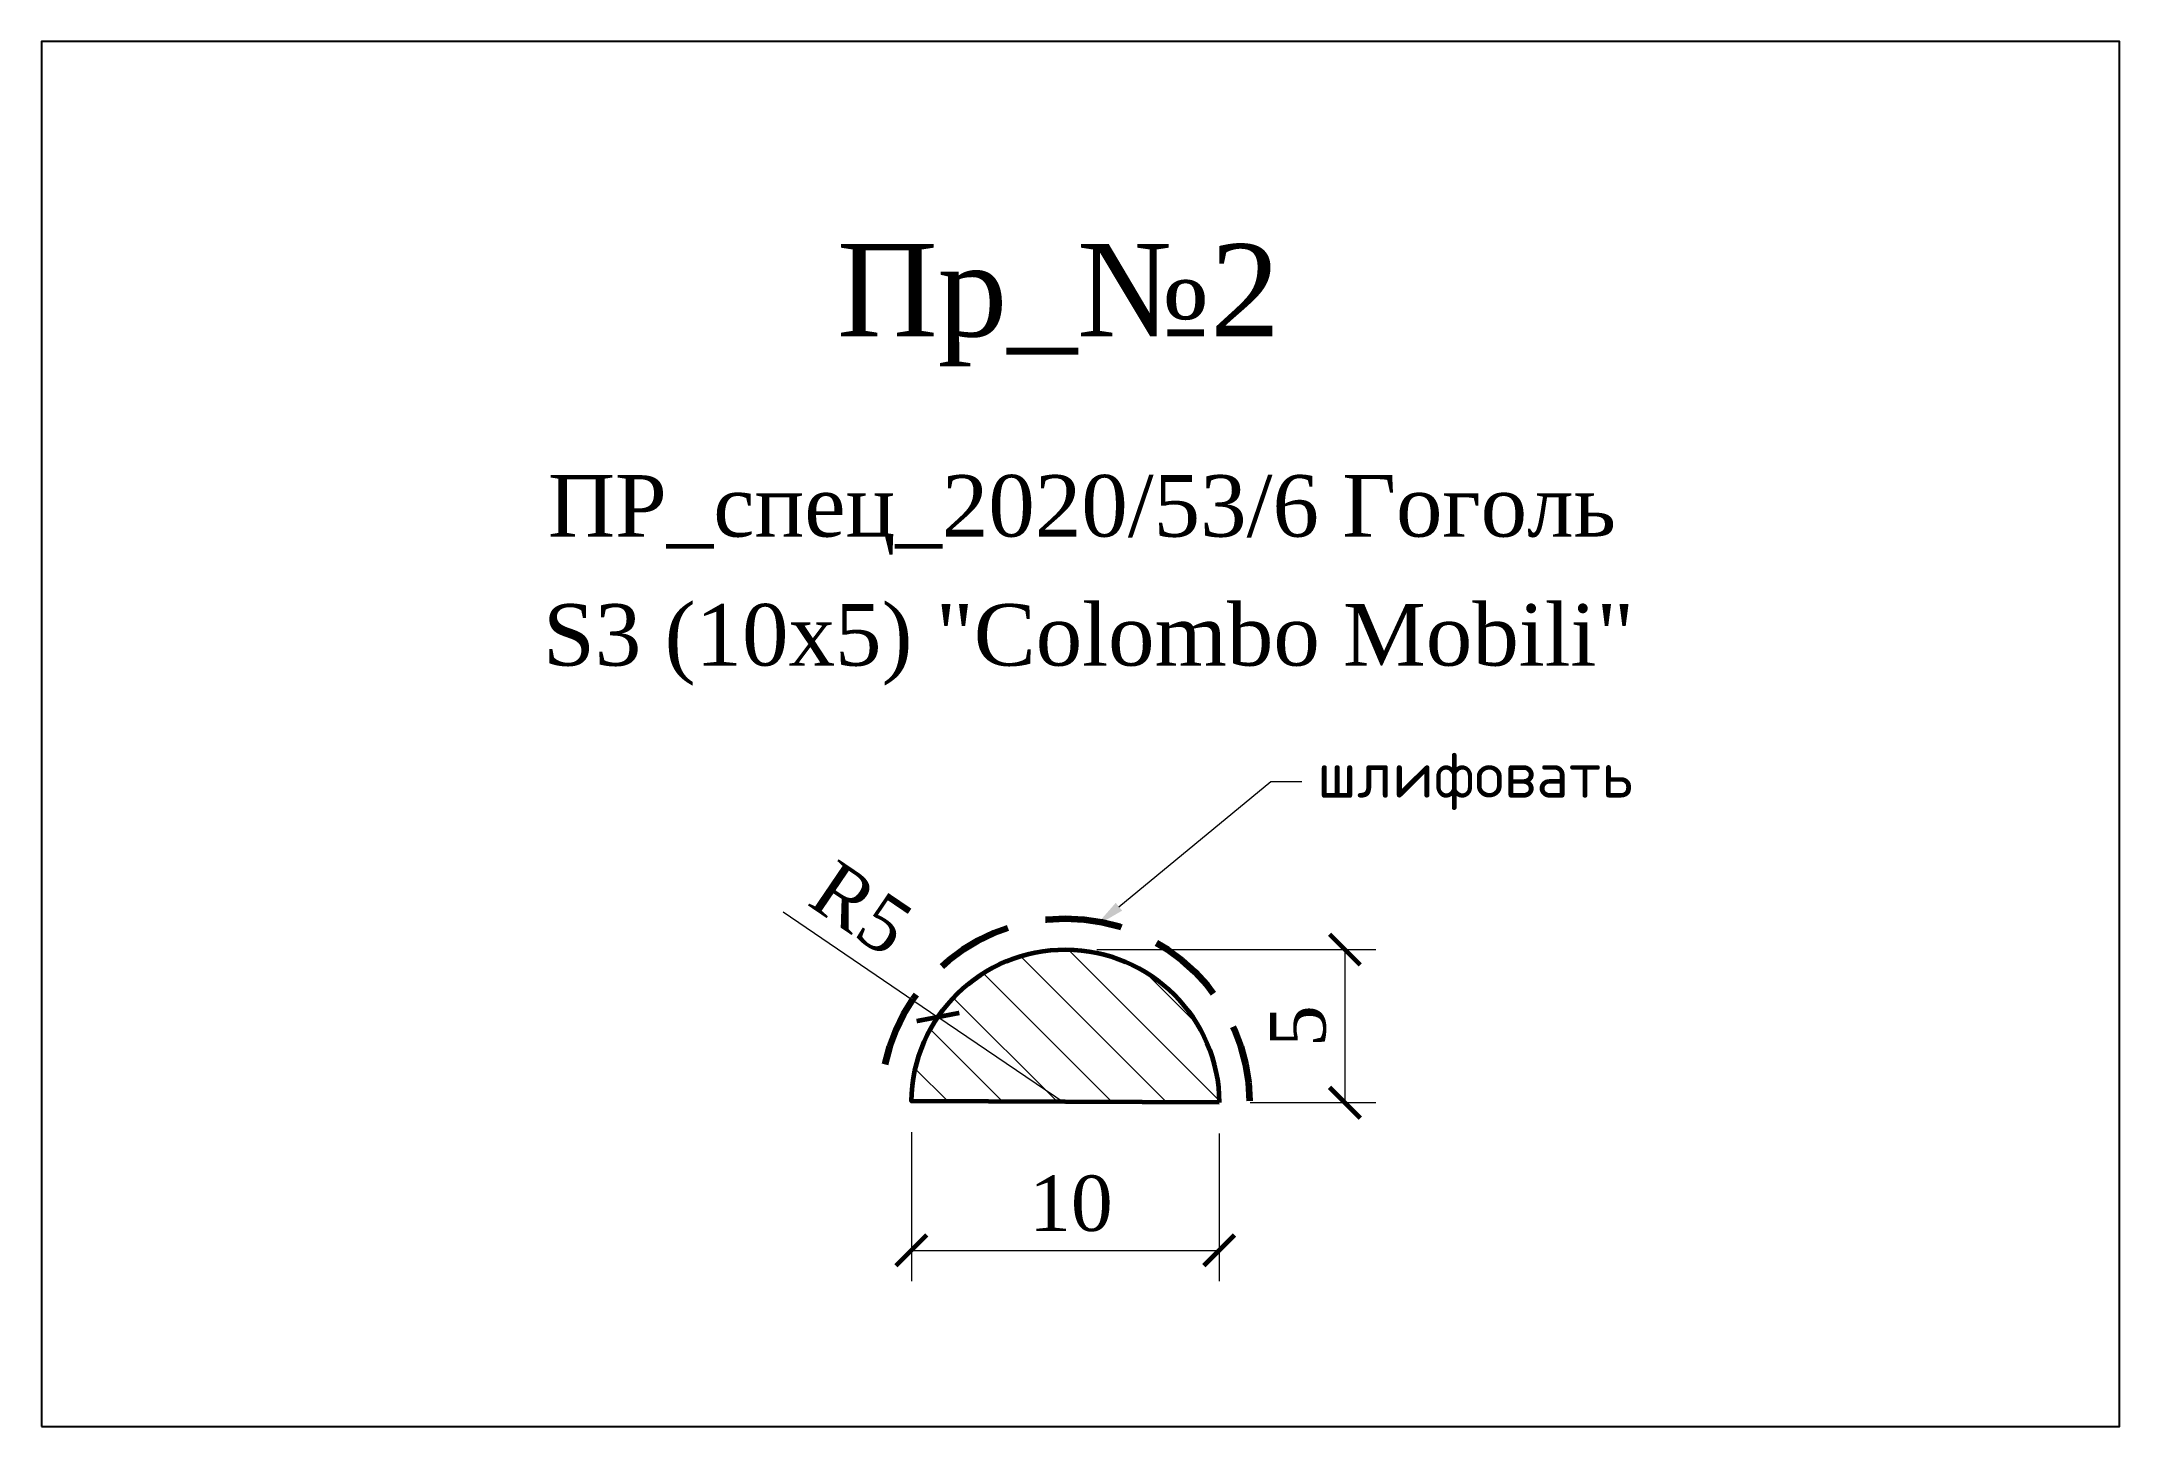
# Model space of a CAD drawing. Header units: millimetres. Extents: x 305280.2 to 305347.7, y -92383.1 to -92338.1.
import ezdxf
from ezdxf import colors
from ezdxf.entities.mleader import LeaderData, LeaderLine
from ezdxf.math import Vec2, Vec3

# ---------------------------------------------------------------- set-up
doc = ezdxf.new("R2010")
doc.units = ezdxf.units.MM
doc.header["$MEASUREMENT"] = 0
doc.linetypes.add('HIDDEN', pattern=[0.375, 0.25, -0.125])
doc.layers.add('Outside panel', color=7, linetype='Continuous', lineweight=18, true_color=0x7f5e57)
doc.layers.add('линия 50', color=1, linetype='Continuous', lineweight=211)
doc.layers.add('служебный слой РАЗМЕРЫ', color=7, linetype='Continuous', lineweight=9)
doc.layers.add('размеры в модели', color=7, linetype='Continuous')
doc.layers.add('Слой1', color=7, linetype='Continuous')
doc.styles.add('ELECT', font='times.ttf')
doc.styles.get("Standard").update_dxf_attribs({"font": 'times.ttf'})
doc.styles.add('ЕСКД профили текст', font='isocpeur.ttf')
doc.dimstyles.new('M_1', dxfattribs={"dimtxt": 1.8, "dimasz": 1, "dimexe": 1, "dimexo": 1, "dimgap": 0.6, "dimtad": 1, "dimdec": 0, "dimdsep": 46, "dimtxsty": 'Standard', "dimblk": 'ARCHTICK', "dimcen": -5, "dimclrd": 7, "dimclre": 7, "dimclrt": 7, "dimadec": 0, "dimazin": 0, "dimtfac": 1, "dimtdec": 0, "dimtmove": 0, "dimatfit": 3, "dimfxl": 1, "dimtolj": 1, "dimtzin": 0, "dimlwd": 5, "dimlwe": 5, "dimarcsym": 0})

# ---------------------------------------------------------------- blocks, each defined once
blk = doc.blocks.new('_ArchTick')
at = {"color": 0, "linetype": 'ByBlock', "const_width": 0.15}
blk.add_lwpolyline([(-0.5, -0.5), (0.5, 0.5)], dxfattribs=at)
blk = doc.blocks.new('*D4')
at = {"layer": 'Defpoints', "color": 0, "ltscale": 1000, "transparency": 16777216}
for p in [(305313.502, -92367.648), (305318.48, -92372.622), (305322.563, -92372.622)]:
    blk.add_point(p, dxfattribs=at)
at = {"layer": 'размеры в модели', "color": 7, "lineweight": 5, "ltscale": 1000, "transparency": 16777216}
for p, q in [((305314.502, -92367.648), (305323.563, -92367.648)), ((305322.563, -92367.648), (305322.563, -92372.622)), ((305319.48, -92372.622), (305323.563, -92372.622))]:
    blk.add_line(p, q, dxfattribs=at)
for p, rotation in [((305322.563, -92367.648), 90), ((305322.563, -92372.622), 270)]:
    blk.add_blockref('_ArchTick', p, dxfattribs=dict(at, rotation=rotation))
at = {"layer": 'размеры в модели', "color": 7, "ltscale": 1000, "transparency": 16777216, "insert": (305321.048, -92370.135), "char_height": 1.8, "attachment_point": 5, "rotation": 90}
blk.add_mtext('\\A1;5', dxfattribs=at)
blk = doc.blocks.new('*D3')
at = {"layer": 'Defpoints', "color": 0, "ltscale": 1000, "transparency": 16777216}
for p in [(305309.343, -92369.84), (305313.48, -92372.648)]:
    blk.add_point(p, dxfattribs=at)
at = {"layer": 'размеры в модели', "color": 7, "lineweight": 5, "ltscale": 1000, "transparency": 16777216}
for p in [(305304.311, -92366.424), (305313.48, -92372.648)]:
    blk.add_line(p, (305309.343, -92369.84), dxfattribs=at)
at = {"layer": 'размеры в модели', "color": 7, "lineweight": 5, "ltscale": 1000, "transparency": 16777216, "rotation": 325.8291241090458}
blk.add_blockref('_ArchTick', (305309.343, -92369.84), dxfattribs=at)
at = {"layer": 'размеры в модели', "color": 7, "ltscale": 1000, "transparency": 16777216, "insert": (305306.851, -92366.317), "char_height": 1.8, "attachment_point": 5, "rotation": 325.82912}
blk.add_mtext('\\A1;R5', dxfattribs=at)
blk = doc.blocks.new('*D2')
at = {"layer": 'Defpoints', "color": 0, "ltscale": 1000, "transparency": 16777216}
for p in [(305308.48, -92372.577), (305318.48, -92372.622), (305318.48, -92377.421)]:
    blk.add_point(p, dxfattribs=at)
at = {"layer": 'размеры в модели', "color": 7, "lineweight": 5, "ltscale": 1000, "transparency": 16777216}
for p, q in [((305308.48, -92373.577), (305308.48, -92378.421)), ((305318.48, -92373.622), (305318.48, -92378.421)), ((305308.48, -92377.421), (305318.48, -92377.421))]:
    blk.add_line(p, q, dxfattribs=at)
at = {"layer": 'размеры в модели', "color": 7, "lineweight": 5, "ltscale": 1000, "transparency": 16777216, "rotation": 180}
blk.add_blockref('_ArchTick', (305308.48, -92377.421), dxfattribs=at)
at = {"layer": 'размеры в модели', "color": 7, "lineweight": 5, "ltscale": 1000, "transparency": 16777216}
blk.add_blockref('_ArchTick', (305318.48, -92377.421), dxfattribs=at)
at = {"layer": 'размеры в модели', "color": 7, "ltscale": 1000, "transparency": 16777216, "insert": (305313.662, -92375.905), "char_height": 1.8, "attachment_point": 5}
blk.add_mtext('\\A1;10', dxfattribs=at)

msp = doc.modelspace()

# ---------------------------------------------------------------- hatches: boundary and pattern name
at = {"layer": 'Outside panel', "ltscale": 1000}
h = msp.add_hatch(dxfattribs=at)
h.set_pattern_fill('ANSI31', color=256, scale=10, angle=90)
h.set_pattern_definition([(135, (-5404.8101, 4636.5494), (-0.8838834765, -0.8838834765), [])])
edge = h.paths.add_edge_path()
edge.add_line((305318.48, -92372.622), (305308.48, -92372.577))
edge.add_arc((305313.48, -92372.648), 5, 0.29622, 179.18459, ccw=False)

# ---------------------------------------------------------------- linework, layer by layer
at = {"color": 6, "ltscale": 1000}
msp.add_lwpolyline([(305280.224, -92383.143), (305347.724, -92383.143), (305347.724, -92338.143), (305280.224, -92338.143)], close=True, dxfattribs=at)
at = {"layer": 'линия 50', "color": 1, "linetype": 'HIDDEN', "ltscale": 10, "true_color": 0xff0909}
msp.add_lwpolyline([(305307.48, -92372.577, -0.98821), (305319.479, -92372.577, -0.98821)], format="xyb", dxfattribs=at)
at = {"layer": 'Слой1', "linetype": 'Continuous', "lineweight": 60}
msp.add_lwpolyline([(305318.48, -92372.622), (305308.48, -92372.577, -0.990346)], format="xyb", close=True, dxfattribs=at)

# ---------------------------------------------------------------- texts
at = {"color": 5, "ltscale": 1000, "style": 'ELECT'}
msp.add_text('Пр_№2', height=3, dxfattribs=at).set_placement((305306.06, -92347.723))
at = {"color": 7, "ltscale": 1000, "style": 'ELECT'}
msp.add_text('ПР_спец_2020/53/6 Гоголь', height=2, dxfattribs=at).set_placement((305296.672, -92354.23))
at = {"color": 7, "ltscale": 1000, "insert": (305296.517, -92356.421), "char_height": 2, "width": 129.67333, "attachment_point": 1, "line_spacing_factor": 1.5, "style": 'ELECT'}
msp.add_mtext('S3 (10x5) "Colombo Mobili"', dxfattribs=at)

# ---------------------------------------------------------------- dimensions: what is measured, and where the dimension line sits
at = {"layer": 'размеры в модели', "color": 5, "ltscale": 1000}
dim = msp.add_radius_dim(center=(305313.48, -92372.648), mpoint=(305309.343, -92369.84), dimstyle='M_1', dxfattribs=at)
dim.commit()
dim.dimension.update_dxf_attribs({"geometry": '*D3', "text_midpoint": (305306.851, -92366.317)})
dim = msp.add_linear_dim(base=(305322.563, -92372.622), p1=(305313.502, -92367.648), p2=(305318.48, -92372.622), angle=90, dimstyle='M_1', dxfattribs=at)
dim.commit()
dim.dimension.update_dxf_attribs({"geometry": '*D4', "text_midpoint": (305322.563, -92370.135), "dimtype": 128})
dim = msp.add_linear_dim(base=(305318.48, -92377.421), p1=(305308.48, -92372.577), p2=(305318.48, -92372.622), dimstyle='M_1', dxfattribs=at)
dim.commit()
dim.dimension.update_dxf_attribs({"geometry": '*D2', "text_midpoint": (305313.662, -92377.421), "dimtype": 128})

# ---------------------------------------------------------------- leaders
at = {"layer": 'служебный слой РАЗМЕРЫ'}
ml = msp.add_multileader_mtext('Standard', dxfattribs=at)
ml.set_content('\\A1;шлифовать', color=256, style='ЕСКД профили текст')
ml.set_leader_properties(color=256, linetype='ByLayer', lineweight=-1)
ml.build(insert=Vec2(0, 0))
ml.multileader.update_dxf_attribs({"dogleg_length": 1, "arrow_head_size": 1})
ctx = ml.context
ctx.base_point, ctx.char_height, ctx.arrow_head_size, ctx.landing_gap_size, ctx.plane_origin = Vec3(305321.16, -92362.187), 1.5, 1, 0.5, Vec3(305340.195, -92331.332)
notes = []
notes.append((ctx, [(1, (1, 1, 0), (305320.16, -92362.187), (1, 0), 1, [(0, [(305314.45, -92366.893)], 0, [])])]))
ctx.mtext.insert, ctx.mtext.flow_direction = Vec3(305321.66, -92361.212), 5
for ctx, leaders in notes:
    for number, flags, end, landing, length, lines in leaders:
        leader = LeaderData()
        leader.index, (leader.has_last_leader_line, leader.has_dogleg_vector, leader.attachment_direction) = number, flags
        leader.last_leader_point, leader.dogleg_vector, leader.dogleg_length = Vec3(end), Vec3(landing), length
        for number, points, colour, breaks in lines:
            line = LeaderLine()
            line.index, line.vertices, line.color, line.breaks = number, Vec3.list(points), colors.encode_raw_color(colour), breaks
            leader.lines.append(line)
        ctx.leaders.append(leader)

doc.saveas('drawing.dxf')
